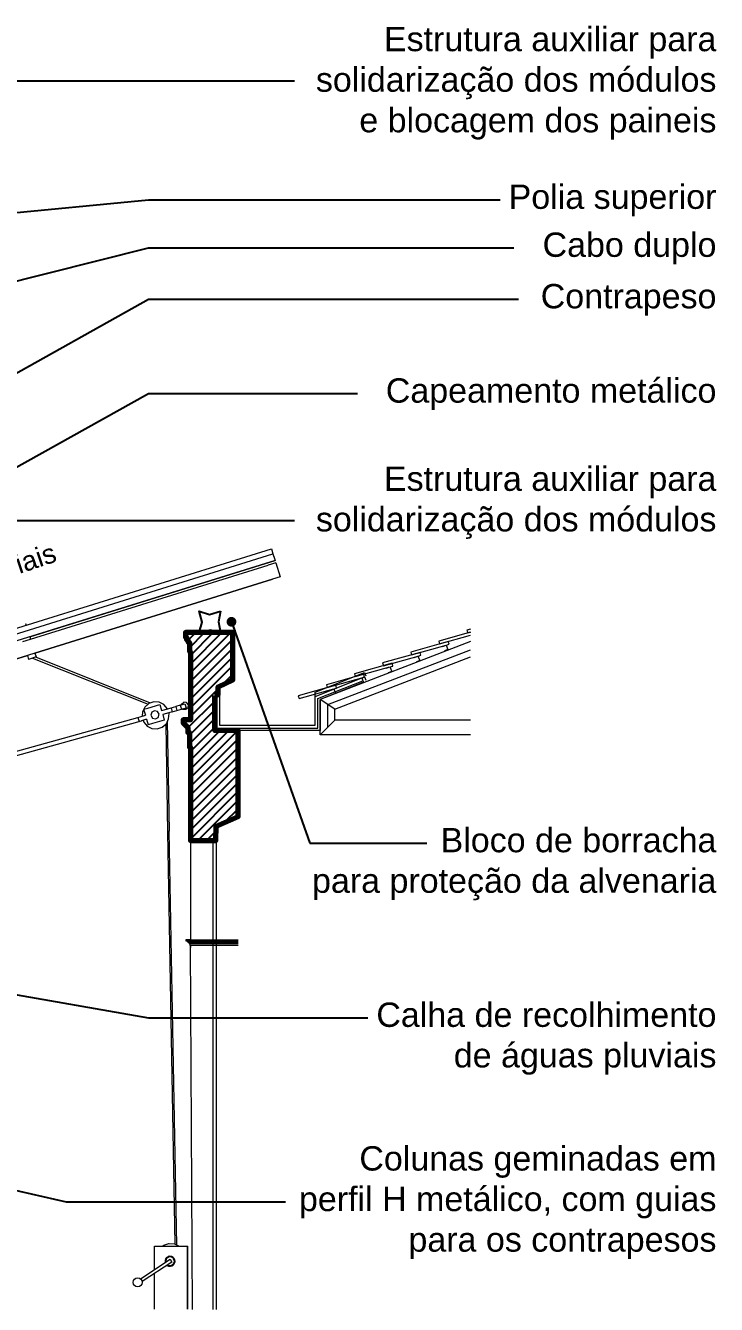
# Model space of a CAD drawing. Header units: millimetres. Extents: x -3 to 106, y -1 to 63.
# Drawn here: x 16.83 to 23.93, y 5.93 to 19.07 of the extents above; entities that cross this region are included whole.
import ezdxf

# ---------------------------------------------------------------- set-up
doc = ezdxf.new("R2010")
doc.units = ezdxf.units.MM
doc.header["$LTSCALE"] = 5
for name, color, linetype, lineweight in [('anotações', 2, 'Continuous', 20), ('cortado', 7, 'Continuous', 70), ('visto', 9, 'Continuous', 15)]:
    doc.layers.add(name, color=color, linetype=linetype, lineweight=lineweight)
doc.layers.add('chuva', color=173, linetype='Continuous', lineweight=20, true_color=0x386aff)
doc.styles.add('Arial', font='arial.ttf')
doc.styles.get("Standard").update_dxf_attribs({"font": 'txt.shx'})
doc.dimstyles.new('ISO-25', dxfattribs={"dimtxt": 2.5, "dimasz": 2.5, "dimexe": 1.25, "dimexo": 0.625, "dimtad": 1, "dimtxsty": 'Standard', "dimcen": 2.5, "dimadec": 0, "dimazin": 0, "dimtfac": 1, "dimtmove": 0, "dimatfit": 3, "dimfxl": 1, "dimarcsym": 0})

msp = doc.modelspace()

# ---------------------------------------------------------------- hatches: boundary and pattern name
h = msp.add_hatch()
h.set_pattern_fill('ANSI31', color=256, scale=0.02, style=0)
h.paths.add_polyline_path([(18.775, 12.187), (18.81, 12.197), (18.81, 12.277), (18.96, 12.347), (18.96, 12.832), (18.475, 12.832), (18.475, 12.787), (18.486, 12.787), (18.486, 12.761), (18.496, 12.761), (18.505, 12.732), (18.515, 12.732), (18.515, 12.642), (18.525, 12.632), (18.525, 11.937), (18.45, 11.937), (18.45, 11.907), (18.5, 11.857), (18.5, 11.807), (18.515, 11.807), (18.515, 11.657), (18.525, 11.657), (18.525, 10.697), (18.786, 10.697), (18.79, 10.844), (19.015, 10.943), (19.015, 11.827), (18.775, 11.827)])

# ---------------------------------------------------------------- linework, layer by layer
msp.add_lwpolyline([(18.833, 13.053), (18.812, 12.943), (18.833, 12.832), (18.73, 12.857), (18.616, 12.832), (18.645, 12.94), (18.616, 13.053), (18.722, 13.018)], close=True)
msp.add_arc((18.316, 6.374), 0.0485, 234.1092, 193.1888)
at = {"layer": 'cortado', "linetype": 'ByBlock'}
msp.add_lwpolyline([(18.775, 12.187), (18.81, 12.197), (18.81, 12.277), (18.96, 12.347), (18.96, 12.832), (18.475, 12.832), (18.475, 12.787), (18.486, 12.787), (18.486, 12.761), (18.496, 12.761), (18.505, 12.732), (18.515, 12.732), (18.515, 12.642), (18.525, 12.632), (18.525, 11.937), (18.45, 11.937), (18.45, 11.907), (18.5, 11.857), (18.5, 11.807), (18.515, 11.807), (18.515, 11.657), (18.525, 11.657), (18.525, 10.697), (18.786, 10.697), (18.79, 10.844), (19.015, 10.943), (19.015, 11.827), (18.775, 11.827)], close=True, dxfattribs=at)
at = {"layer": 'visto'}
for p, q in [((11.644, 11.29), (19.357, 13.693)), ((19.357, 13.693), (19.357, 13.693)), ((19.357, 13.693), (19.373, 13.641)), ((19.357, 13.693), (19.373, 13.641)), ((19.357, 13.693), (19.357, 13.693)), ((19.357, 13.693), (19.373, 13.641)), ((19.357, 13.693), (19.357, 13.693)), ((19.357, 13.693), (19.373, 13.641)), ((19.357, 13.693), (19.357, 13.693)), ((19.357, 13.693), (19.373, 13.641)), ((19.357, 13.693), (19.357, 13.693)), ((19.357, 13.693), (19.357, 13.693)), ((19.357, 13.693), (19.373, 13.641)), ((19.357, 13.693), (19.373, 13.641)), ((19.357, 13.693), (19.357, 13.693)), ((19.357, 13.693), (19.373, 13.641)), ((19.357, 13.693), (19.357, 13.693)), ((19.357, 13.693), (19.357, 13.693)), ((19.357, 13.693), (19.373, 13.641)), ((19.357, 13.693), (19.357, 13.693)), ((19.357, 13.693), (19.373, 13.641)), ((19.357, 13.693), (19.373, 13.641)), ((19.357, 13.693), (19.357, 13.693)), ((19.357, 13.693), (19.373, 13.641)), ((19.357, 13.693), (19.357, 13.693)), ((19.357, 13.693), (19.373, 13.641)), ((11.661, 11.238), (19.373, 13.641)), ((19.394, 13.574), (11.681, 11.171)), ((19.394, 13.574), (11.681, 11.171)), ((19.394, 13.574), (11.681, 11.171)), ((19.394, 13.574), (11.681, 11.171)), ((16.874, 12.789), (19.394, 13.574)), ((19.394, 13.574), (16.874, 12.789)), ((16.874, 12.789), (19.394, 13.574)), ((19.394, 13.574), (16.874, 12.789)), ((19.394, 13.574), (16.874, 12.789)), ((19.394, 13.574), (16.874, 12.789)), ((19.394, 13.574), (16.874, 12.789)), ((19.394, 13.574), (16.874, 12.789)), ((19.394, 13.574), (16.874, 12.789)), ((19.401, 13.55), (19.325, 13.527)), ((19.373, 13.641), (19.373, 13.641)), ((19.373, 13.641), (19.373, 13.641)), ((19.373, 13.641), (19.373, 13.641)), ((19.373, 13.641), (19.373, 13.641)), ((19.373, 13.641), (19.373, 13.641)), ((19.373, 13.641), (19.373, 13.641)), ((19.373, 13.641), (19.373, 13.641)), ((19.373, 13.641), (19.373, 13.641)), ((19.373, 13.641), (19.373, 13.641)), ((19.373, 13.641), (19.373, 13.641)), ((19.373, 13.641), (19.373, 13.641)), ((19.373, 13.641), (19.373, 13.641)), ((19.373, 13.641), (19.373, 13.641)), ((19.373, 13.641), (19.373, 13.641)), ((19.373, 13.641), (19.373, 13.641)), ((19.373, 13.641), (19.373, 13.641)), ((19.373, 13.641), (19.373, 13.641)), ((19.373, 13.641), (19.373, 13.641)), ((19.373, 13.641), (19.373, 13.641)), ((19.373, 13.641), (19.373, 13.641)), ((19.373, 13.641), (19.373, 13.641)), ((19.373, 13.641), (19.373, 13.641)), ((19.373, 13.641), (19.373, 13.641)), ((19.373, 13.641), (19.373, 13.641)), ((19.373, 13.641), (19.394, 13.574)), ((19.378, 13.626), (19.378, 13.626)), ((19.378, 13.626), (19.378, 13.626)), ((19.378, 13.626), (19.394, 13.574)), ((19.378, 13.626), (19.394, 13.574)), ((19.378, 13.626), (19.378, 13.626)), ((19.378, 13.626), (19.378, 13.626)), ((19.378, 13.626), (19.378, 13.626)), ((19.378, 13.626), (19.378, 13.626)), ((19.378, 13.626), (19.394, 13.574)), ((19.378, 13.626), (19.394, 13.574)), ((19.378, 13.626), (19.378, 13.626)), ((19.378, 13.626), (19.394, 13.574)), ((19.378, 13.626), (19.378, 13.626)), ((19.378, 13.626), (19.378, 13.626)), ((19.378, 13.626), (19.394, 13.574)), ((19.378, 13.626), (19.378, 13.626)), ((19.378, 13.626), (19.378, 13.626)), ((19.378, 13.626), (19.394, 13.574)), ((19.378, 13.626), (19.378, 13.626)), ((19.378, 13.626), (19.378, 13.626)), ((19.378, 13.626), (19.394, 13.574)), ((19.378, 13.626), (19.378, 13.626)), ((19.378, 13.626), (19.378, 13.626)), ((19.378, 13.626), (19.394, 13.574)), ((19.378, 13.626), (19.378, 13.626)), ((19.378, 13.626), (19.378, 13.626)), ((19.378, 13.626), (19.394, 13.574)), ((19.378, 13.626), (19.378, 13.626)), ((19.378, 13.626), (19.378, 13.626)), ((19.378, 13.626), (19.394, 13.574)), ((19.378, 13.626), (19.378, 13.626)), ((19.378, 13.626), (19.378, 13.626)), ((19.378, 13.626), (19.378, 13.626)), ((19.378, 13.626), (19.394, 13.574)), ((19.378, 13.626), (19.394, 13.574)), ((19.378, 13.626), (19.378, 13.626)), ((19.378, 13.626), (19.378, 13.626)), ((19.394, 13.574), (19.394, 13.574)), ((19.401, 13.55), (19.446, 13.407)), ((16.881, 12.765), (19.325, 13.527)), ((19.446, 13.407), (19.37, 13.383)), ((19.37, 13.383), (16.926, 12.622)), ((16.926, 12.622), (19.37, 13.383)), ((19.37, 13.383), (19.37, 13.383)), ((16.832, 12.925), (16.837, 12.908)), ((16.832, 12.925), (16.832, 12.925)), ((16.832, 12.925), (16.832, 12.925)), ((16.805, 12.741), (16.881, 12.765)), ((16.874, 12.789), (16.881, 12.765)), ((16.874, 12.789), (16.881, 12.765)), ((16.926, 12.622), (16.85, 12.598)), ((16.926, 12.622), (16.85, 12.598)), ((16.926, 12.622), (16.926, 12.622)), ((16.926, 12.622), (16.939, 12.582)), ((19.937, 12.093), (21.403, 12.657)), ((16.85, 12.598), (14.33, 11.813)), ((14.33, 11.813), (16.85, 12.598)), ((16.85, 12.598), (16.85, 12.598)), ((16.85, 12.598), (16.862, 12.558)), ((16.939, 12.582), (16.862, 12.558)), ((16.904, 12.571), (18.091, 12.097)), ((16.939, 12.582), (16.938, 12.581)), ((18.114, 12.109), (16.938, 12.581)), ((20.007, 12.046), (21.403, 12.582)), ((18.098, 12.103), (18.056, 12.068)), ((18.089, 12.058), (18.211, 12.093)), ((18.149, 12.122), (18.098, 12.103)), ((18.203, 12.117), (18.149, 12.122)), ((18.253, 12.093), (18.203, 12.117)), ((18.203, 12.117), (18.203, 12.117)), ((18.253, 12.093), (18.203, 12.117)), ((18.211, 12.093), (18.229, 12.031)), ((18.288, 12.051), (18.253, 12.093)), ((18.288, 12.051), (18.253, 12.093)), ((18.421, 12.087), (18.375, 12.074)), ((18.421, 12.087), (18.469, 12.101)), ((18.421, 12.087), (18.432, 12.047)), ((18.432, 12.098), (18.456, 12.117)), ((18.432, 12.091), (18.432, 12.098)), ((18.486, 12.114), (18.456, 12.117)), ((18.469, 12.101), (18.481, 12.061)), ((18.505, 12.09), (18.486, 12.114)), ((18.502, 12.06), (18.505, 12.09)), ((20.007, 12.046), (19.857, 12.147)), ((19.857, 11.782), (19.857, 12.147)), ((19.937, 11.862), (19.937, 12.093)), ((13.803, 10.799), (17.986, 11.959)), ((17.986, 11.959), (18.01, 11.968)), ((18.01, 11.968), (18.062, 11.983)), ((18.033, 12.019), (18.029, 11.973)), ((18.045, 12.044), (18.033, 12.019)), ((18.044, 12.045), (18.089, 12.058)), ((18.044, 12.045), (18.062, 11.983)), ((18.056, 12.068), (18.045, 12.045)), ((18.128, 12.014), (18.119, 11.983)), ((18.119, 11.983), (18.135, 11.954)), ((18.156, 12.03), (18.128, 12.014)), ((18.188, 12.022), (18.156, 12.03)), ((18.167, 11.946), (18.195, 11.962)), ((18.204, 11.993), (18.188, 12.022)), ((18.195, 11.962), (18.204, 11.993)), ((18.229, 12.031), (18.292, 12.05)), ((18.304, 12.009), (18.24, 11.991)), ((18.24, 11.991), (18.257, 11.933)), ((18.289, 12.049), (18.288, 12.051)), ((18.289, 12.049), (18.288, 12.051)), ((18.292, 12.05), (18.328, 12.06)), ((18.292, 12.05), (18.292, 12.05)), ((18.301, 11.946), (18.306, 12)), ((18.304, 12.009), (18.303, 12.009)), ((18.306, 12), (18.303, 12.009)), ((18.306, 12), (18.303, 12.009)), ((18.339, 12.02), (18.304, 12.009)), ((18.328, 12.06), (18.375, 12.074)), ((18.328, 12.06), (18.339, 12.02)), ((18.339, 12.02), (18.387, 12.034)), ((18.375, 12.074), (18.387, 12.034)), ((18.375, 12.074), (18.387, 12.034)), ((18.387, 12.034), (18.432, 12.047)), ((18.432, 12.047), (18.481, 12.061)), ((18.432, 12.047), (18.443, 12.05)), ((18.443, 12.05), (18.448, 12.044)), ((18.478, 12.041), (18.448, 12.044)), ((18.502, 12.06), (18.478, 12.041)), ((20.007, 11.932), (20.007, 12.046)), ((13.803, 10.756), (17.986, 11.916)), ((17.986, 11.916), (18.022, 11.927)), ((18.074, 11.943), (18.022, 11.927)), ((18.022, 11.927), (18.039, 11.933)), ((18.039, 11.933), (18.046, 11.913)), ((18.046, 11.913), (18.081, 11.871)), ((18.074, 11.943), (18.091, 11.885)), ((18.081, 11.871), (18.13, 11.848)), ((18.135, 11.898), (18.091, 11.885)), ((18.13, 11.848), (18.185, 11.843)), ((18.135, 11.954), (18.167, 11.946)), ((18.257, 11.933), (18.135, 11.898)), ((18.185, 11.843), (18.236, 11.862)), ((18.185, 11.843), (18.236, 11.862)), ((18.185, 11.843), (18.185, 11.843)), ((18.236, 11.862), (18.278, 11.897)), ((18.236, 11.862), (18.271, 11.891)), ((18.271, 11.891), (18.29, 10.783)), ((18.278, 11.897), (18.301, 11.946)), ((18.31, 10.792), (18.29, 11.923)), ((20.007, 11.932), (19.857, 11.782)), ((21.403, 11.932), (20.007, 11.932)), ((21.403, 11.782), (19.857, 11.782)), ((18.292, 10.784), (18.29, 10.783)), ((18.29, 10.783), (18.364, 6.55)), ((18.3, 10.788), (18.292, 10.784)), ((18.307, 10.791), (18.3, 10.788)), ((18.31, 10.792), (18.307, 10.791)), ((18.387, 6.54), (18.307, 10.791)), ((18.525, 10.697), (18.525, 9.677)), ((18.76, 5.877), (18.76, 10.697)), ((18.79, 10.697), (18.79, 5.877)), ((18.478, 9.677), (19.015, 9.677)), ((18.525, 9.677), (18.478, 9.677)), ((18.478, 9.665), (19.015, 9.665)), ((18.49, 9.658), (19.015, 9.658)), ((18.497, 9.651), (19.015, 9.651)), ((18.504, 9.644), (19.015, 9.644)), ((18.511, 9.637), (19.015, 9.637)), ((19.015, 9.617), (18.518, 9.617)), ((18.547, 5.88), (18.525, 9.617)), ((18.525, 9.617), (18.525, 9.597)), ((18.156, 6.528), (18.157, 6.528)), ((18.156, 6.289), (18.156, 6.528)), ((18.157, 6.528), (18.157, 6.528)), ((18.157, 6.528), (18.496, 6.528)), ((18.157, 6.528), (18.157, 6.528)), ((18.237, 6.528), (18.251, 6.539)), ((18.251, 6.539), (18.303, 6.558)), ((18.303, 6.558), (18.361, 6.552)), ((18.306, 6.557), (18.361, 6.552)), ((18.361, 6.552), (18.364, 6.55)), ((18.361, 6.552), (18.41, 6.529)), ((18.387, 6.54), (18.41, 6.529)), ((18.41, 6.529), (18.41, 6.529)), ((18.41, 6.529), (18.41, 6.529)), ((18.41, 6.529), (18.411, 6.528)), ((18.41, 6.529), (18.411, 6.528)), ((18.496, 6.528), (18.5, 6.528)), ((18.496, 5.882), (18.496, 6.528)), ((18.5, 5.882), (18.5, 6.528)), ((18.156, 5.882), (18.156, 6.249))]:
    msp.add_line(p, q, dxfattribs=at)
at = {"layer": 'visto', "linetype": 'ByBlock'}
msp.add_line((17.986, 11.959), (17.998, 11.92), dxfattribs=at)
at = {"layer": 'visto'}
for points in [[(21.403, 12.837), (21.077, 12.746), (21.085, 12.717), (21.403, 12.806)], [(21.403, 12.868), (21.366, 12.858), (21.374, 12.829), (21.403, 12.837)], [(21.403, 12.742), (19.857, 12.147)], [(21.117, 12.691), (21.152, 12.704), (21.17, 12.658), (21.135, 12.644)], [(20.828, 12.578), (20.863, 12.592), (20.881, 12.545), (20.846, 12.532)], [(18.825, 12.284), (18.825, 11.88), (19.805, 11.88), (19.805, 12.221), (20.315, 12.422), (20.327, 12.387)], [(18.825, 11.88), (19.805, 11.88), (19.805, 12.176), (20.315, 12.377), (20.327, 12.343)], [(20.25, 12.354), (20.285, 12.367), (20.304, 12.321), (20.268, 12.307)], [(20.539, 12.466), (20.574, 12.48), (20.593, 12.433), (20.557, 12.419)], [(18.795, 12.196), (18.795, 11.85), (19.835, 11.85), (19.835, 12.155), (20.297, 12.338), (20.302, 12.325), (19.857, 12.147), (19.857, 11.827), (18.775, 11.827), (18.775, 12.187)], [(19.961, 12.241), (19.997, 12.255), (20.015, 12.208), (19.979, 12.195)], [(18.478, 9.677), (18.478, 9.665), (18.49, 9.665), (18.49, 9.658), (18.497, 9.658), (18.497, 9.651), (18.504, 9.651), (18.504, 9.644), (18.511, 9.644), (18.511, 9.637), (18.518, 9.637), (18.518, 9.617), (18.525, 9.617)]]:
    msp.add_lwpolyline(points, dxfattribs=at)
for points in [[(20.885, 12.629), (20.499, 12.521), (20.508, 12.492), (20.864, 12.592), (20.865, 12.587), (20.875, 12.59), (20.873, 12.595), (20.893, 12.6)], [(21.173, 12.742), (20.788, 12.633), (20.796, 12.604), (21.153, 12.705), (21.154, 12.7), (21.164, 12.702), (21.162, 12.707), (21.182, 12.713)], [(20.596, 12.517), (20.211, 12.409), (20.219, 12.38), (20.575, 12.48), (20.576, 12.475), (20.586, 12.478), (20.584, 12.483), (20.604, 12.488)], [(20.307, 12.404), (19.922, 12.296), (19.93, 12.267), (20.286, 12.367), (20.287, 12.363), (20.297, 12.365), (20.296, 12.37), (20.315, 12.376)], [(20.018, 12.292), (19.633, 12.184), (19.641, 12.155), (19.997, 12.255), (19.998, 12.25), (20.008, 12.253), (20.007, 12.258), (20.026, 12.263)]]:
    msp.add_lwpolyline(points, close=True, dxfattribs=at)
at = {"layer": 'visto', "flags": 128}
msp.add_lwpolyline([(18.012, 6.194), (18.316, 6.394), (18.334, 6.366), (18.029, 6.165)], dxfattribs=at)
at = {"layer": 'visto'}
msp.add_circle((17.983, 6.157), 0.0469, dxfattribs=at)

# ---------------------------------------------------------------- texts
at = {"layer": 'anotações', "char_height": 0.25, "width": 5.43599, "attachment_point": 3, "style": 'Arial'}
for s, insert in [('{Estrutura auxiliar para solidarização dos módulos\\Pe blocagem dos paineis}', (23.929, 19.056)), ('{Polia superior}', (23.929, 17.436)), ('{Cabo duplo}', (23.929, 16.943)), ('{Contrapeso}', (23.929, 16.414)), ('{Capeamento metálico}', (23.929, 15.445)), ('{Estrutura auxiliar para solidarização dos módulos}', (23.929, 14.539)), ('{Bloco de borracha\\Ppara proteção da alvenaria}', (23.929, 10.826)), ('{Calha de recolhimento\\Pde águas pluviais}', (23.929, 9.032)), ('{Colunas geminadas em \\Pperfil H metálico, com guias\\Ppara os contrapesos}', (23.929, 7.556))]:
    msp.add_mtext(s, dxfattribs=dict(at, insert=insert))
at = {"layer": 'chuva', "insert": (14.067, 12.746), "char_height": 0.2, "width": 5.43599, "attachment_point": 1, "rotation": 18.4283, "style": 'Arial'}
msp.add_mtext('descida de águas pluviais', dxfattribs=at)

# ---------------------------------------------------------------- leaders
at = {"layer": 'anotações', "annotation_type": 0, "has_hookline": 1, "hookline_direction": 1, "horizontal_direction": (-1, 0, 0)}
for points in [[(11.633, 17.004), (15.98, 18.501), (19.593, 18.501)], [(11.719, 16.667), (18.095, 17.28), (21.708, 17.28)], [(13.103, 15.527), (18.095, 16.787), (21.846, 16.787)], [(11.556, 12.608), (18.095, 16.258), (21.894, 16.258)], [(11.556, 11.639), (18.095, 15.289), (20.242, 15.289)], [(11.561, 11.368), (16.272, 13.985), (19.593, 13.985)], [(18.947, 12.944), (19.751, 10.67), (20.953, 10.67)], [(11.728, 9.981), (18.095, 8.876), (20.347, 8.876)], [(11.26, 8.364), (17.249, 6.983), (19.501, 6.983)], [(11.083, 7.477), (18.095, 5.309), (20.199, 5.309)]]:
    msp.add_leader(points, dimstyle='ISO-25', override={"dimasz": 0.1, "dimtad": 0, "dimldrblk": 'Dot'}, dxfattribs=at)

doc.saveas('drawing.dxf')
